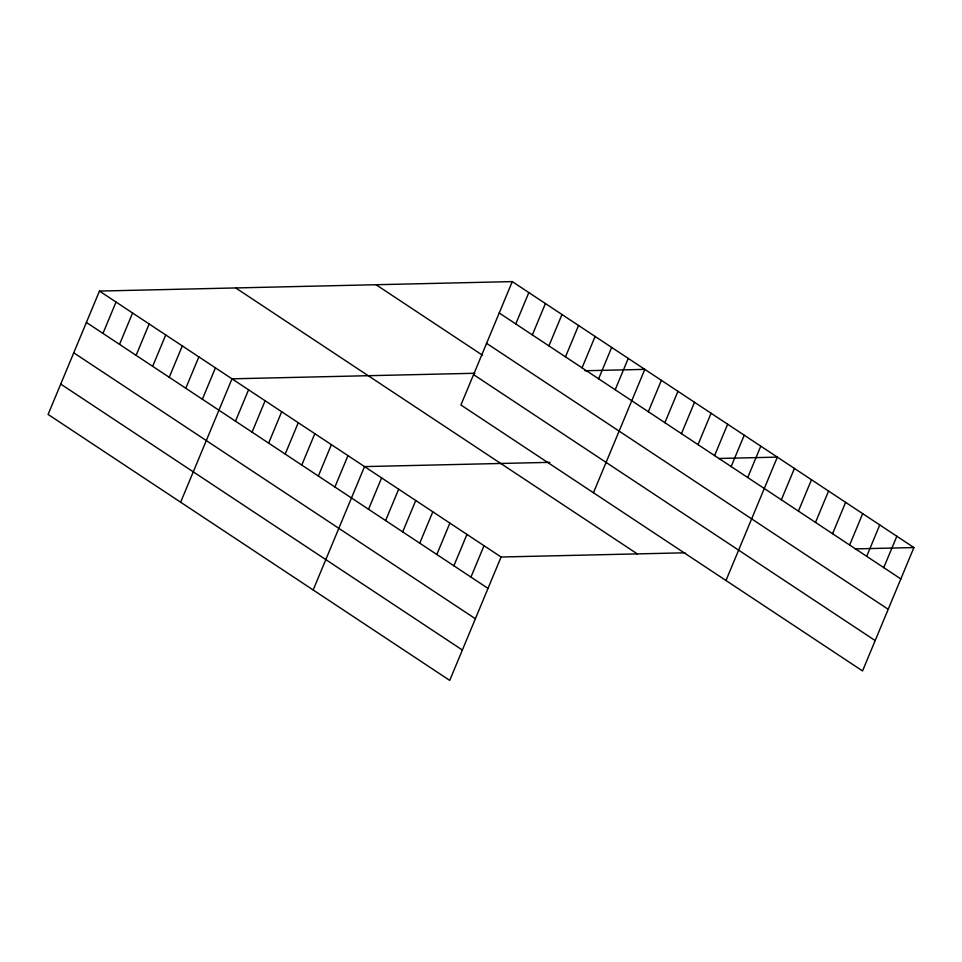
<?xml version="1.0" encoding="UTF-8"?>
<svg xmlns="http://www.w3.org/2000/svg" width="962" height="962" viewBox="0 0 962 962"><rect width="100%" height="100%" fill="white"/><g stroke="black" fill="none" stroke-linecap="round" stroke-linejoin="round"><path stroke-width="1.44" d="M512.277 281.601L460.918 404.99L862.541 670.935L913.9 547.558L512.277 281.601L99.459 291.065L48.1 414.442L449.723 680.399L501.082 557.01L685.04 552.801M102.97 333.405L116.029 302.032M119.528 344.384L132.588 313.011M136.099 355.351L149.158 323.978M152.669 366.318L165.729 334.944M169.228 377.296L182.287 345.923M185.798 388.263L198.857 356.89M202.369 399.23L215.428 367.857M180.64 502.212L231.998 378.824L474.891 373.268M235.498 421.176L248.557 389.802M252.068 432.142L265.127 400.769M268.638 443.109L281.698 411.736M285.197 454.088L298.268 422.715M301.767 465.055L314.827 433.682M318.338 476.022L331.397 444.648M334.908 487L347.967 455.627M313.167 589.971L364.526 466.594L549.891 462.349M368.542 509.271L381.601 477.898M385.606 520.574L398.665 489.201M402.681 531.878L415.74 500.505M419.745 543.181L432.804 511.808M515.776 323.953L528.835 292.58M436.82 554.485L449.879 523.112M532.347 334.92L545.406 303.547M453.884 565.788L466.943 534.415M548.917 345.887L561.976 314.514M470.959 577.092L484.018 545.719M565.488 356.866L578.547 325.493M582.046 367.833L595.105 336.459M598.617 378.8L611.676 347.426M615.187 389.778L628.246 358.393M593.458 492.748L644.817 369.372L584.872 370.743M648.316 411.712L661.375 380.339M664.886 422.679L677.945 391.306M681.457 433.658L694.516 402.284M698.015 444.624L711.074 413.251M714.586 455.591L727.645 424.218M731.156 466.57L744.215 435.197M747.714 477.537L760.786 446.164M725.985 580.507L777.344 457.13L718.77 458.477M781.36 499.807L794.42 468.434M798.424 511.111L811.483 479.737M815.499 522.414L828.559 491.041M832.563 533.718L845.622 502.344M849.638 545.021L862.698 513.648M866.702 556.325L879.761 524.951M883.765 567.628L896.837 536.255M855.326 548.893L913.9 547.558M499.218 312.975L900.841 578.932M486.58 343.338L888.203 609.295M376.046 284.728L482.551 355.255M473.557 374.627L875.179 640.572M235.69 287.939L637.313 553.896M99.459 291.065L501.082 557.01M86.4 322.438L488.023 588.395M73.761 352.801L475.384 618.746M60.738 384.078L462.361 650.035"/></g></svg>
